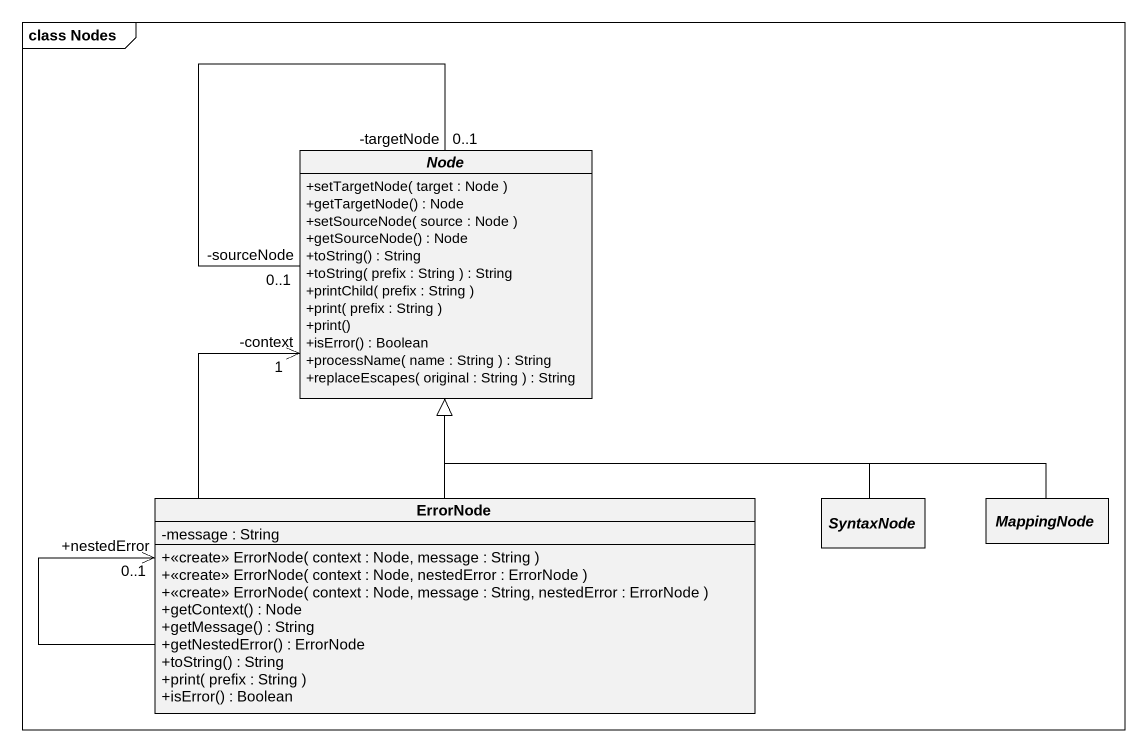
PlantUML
@startuml
mainframe class Nodes
hide circle
hide empty members
skinparam classAttributeIconSize 0
abstract class "Node" as Node_ {
  +setTargetNode( target : Node )
  +getTargetNode() : Node
  +setSourceNode( source : Node )
  +getSourceNode() : Node
  +toString() : String
  +toString( prefix : String ) : String
  +printChild( prefix : String )
  +print( prefix : String )
  +print()
  +isError() : Boolean
  +processName( name : String ) : String
  +replaceEscapes( original : String ) : String
}
class ErrorNode {
  -message : String
  +<<create>> ErrorNode( context : Node, message : String )
  +<<create>> ErrorNode( context : Node, nestedError : ErrorNode )
  +<<create>> ErrorNode( context : Node, message : String, nestedError : ErrorNode )
  +getContext() : Node
  +getMessage() : String
  +getNestedError() : ErrorNode
  +toString() : String
  +print( prefix : String )
  +isError() : Boolean
}
abstract class SyntaxNode
abstract class MappingNode
Node_ "-sourceNode\n0..1" -- "-targetNode\n0..1" Node_
ErrorNode -up-> "-context\n1" Node_
ErrorNode -up-|> Node_
ErrorNode --> "+nestedError\n0..1" ErrorNode
SyntaxNode -left-|> Node_
MappingNode -left-|> Node_
@enduml
